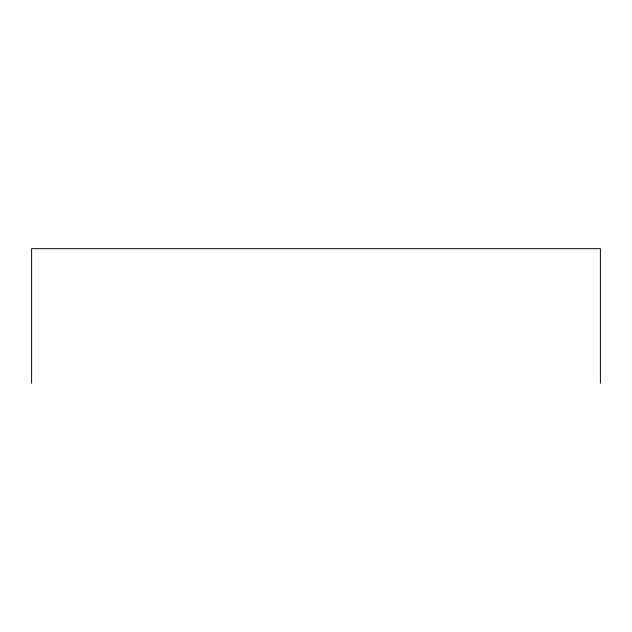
<?xml version="1.0" encoding="UTF-8"?>
<svg xmlns="http://www.w3.org/2000/svg" width="632" height="632" viewBox="0 0 632 632"><rect width="100%" height="100%" fill="white"/><g stroke="black" fill="none" stroke-linecap="round" stroke-linejoin="round"><path stroke-width="0.95" d="M600.4 383.324L600.4 248.676L31.6 248.676L31.6 383.324"/></g></svg>
